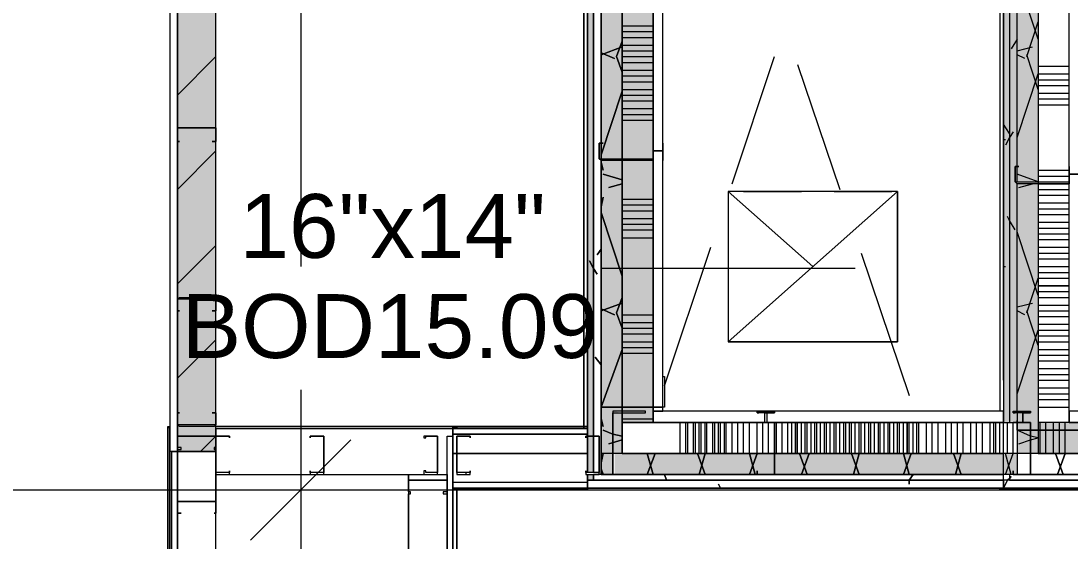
# Model space of a CAD drawing. Header units: metres. Extents: x -2 to 207, y -8 to 52.
# Drawn here: x 20.946 to 23.442, y 23.371 to 24.608 of the extents above; entities that cross this region are included whole.
import ezdxf

# ---------------------------------------------------------------- set-up
doc = ezdxf.new("R2010")
doc.units = ezdxf.units.M
doc.layers.add('HVAC - Ductos', color=5, linetype='Continuous', lineweight=0)
doc.layers.add('PDF_Text', color=7, linetype='Continuous', lineweight=0)
doc.layers.add('PDF_Geometry', color=7, linetype='Continuous', lineweight=0, true_color=0xaaaaaa)
doc.layers.add('PDF_Solid Fills', color=7, linetype='Continuous', lineweight=0, true_color=0xffffff)
doc.styles.add('PDF Helvetica', font='')
doc.styles.get('PDF Helvetica').set_extended_font_data('Helvetica')

msp = doc.modelspace()

# ---------------------------------------------------------------- hatches: boundary and pattern name
at = {"layer": 'PDF_Solid Fills', "lineweight": 0, "transparency": 33554559}
h = msp.add_hatch(color=256, dxfattribs=at)
h.paths.add_polyline_path([(21.4096, 26.1954), (21.318, 26.1954), (21.318, 23.5839), (21.4096, 23.5839)])
h.paths.add_polyline_path([(21.4096, 26.3145), (21.4096, 32.1241), (21.318, 32.1241), (21.318, 26.3145)])
h = msp.add_hatch(color=256, dxfattribs=at)
h.paths.add_polyline_path([(23.3156, 24.2253), (23.366, 24.2253), (23.366, 29.2606), (23.3156, 29.2606)])
h.paths.add_polyline_path([(23.366, 24.2207), (23.3156, 24.2207), (23.3156, 23.5793), (23.366, 23.5793)])
h = msp.add_hatch(color=256, dxfattribs=at)
h.paths.add_polyline_path([(23.2973, 25.6043), (23.3156, 25.6043), (23.3156, 29.2102), (23.2973, 29.2102)])
h.paths.add_polyline_path([(23.311, 25.4807), (23.2973, 25.4807), (23.2973, 23.6526), (23.3156, 23.6526), (23.3156, 25.4577), (23.311, 25.4577)])
h = msp.add_hatch(color=256, dxfattribs=at)
h.paths.add_polyline_path([(23.2973, 25.6227), (23.2973, 29.1918), (23.2836, 29.1918), (23.2836, 25.6227)])
h.paths.add_polyline_path([(23.2973, 25.4807), (23.2836, 25.4807), (23.2836, 23.6526), (23.2973, 23.6526)])
h = msp.add_hatch(color=256, dxfattribs=at)
h.paths.add_polyline_path([(22.3076, 23.5334), (22.3076, 25.6364), (22.2939, 25.6364), (22.2939, 23.5334)])
h.paths.add_polyline_path([(22.3076, 23.5288), (22.2939, 23.5288), (22.2939, 23.5152), (22.3076, 23.5152)])
h = msp.add_hatch(color=256, dxfattribs=at)
h.paths.add_polyline_path([(22.3076, 23.5334), (22.3076, 25.6364), (22.2939, 25.6364), (22.2939, 23.5334)])
h.paths.add_polyline_path([(22.3076, 23.5288), (22.2939, 23.5288), (22.2939, 23.5152), (22.3076, 23.5152)])
h = msp.add_hatch(color=256, dxfattribs=at)
h.paths.add_polyline_path([(22.326, 25.4577), (22.3763, 25.4577), (22.3763, 25.6043), (22.326, 25.6043)])
h.paths.add_polyline_path([(22.3763, 24.2757), (22.326, 24.2757), (22.326, 23.5792), (22.3763, 23.5792), (22.3763, 23.6755), (22.3535, 23.68), (22.3763, 23.68)])
h.paths.add_polyline_path([(22.326, 24.2802), (22.3763, 24.2802), (22.3763, 25.4532), (22.326, 25.4532)])
h = msp.add_hatch(color=256, dxfattribs=at)
h.paths.add_polyline_path([(22.326, 24.2802), (22.3763, 24.2802), (22.3763, 25.6043), (22.326, 25.6043)])
h.paths.add_polyline_path([(22.3763, 24.2757), (22.326, 24.2757), (22.326, 23.5792), (22.3763, 23.5792), (22.3763, 23.6755), (22.3535, 23.68), (22.3763, 23.68)])
h = msp.add_hatch(color=256, dxfattribs=at)
h.paths.add_polyline_path([(22.3763, 25.4577), (22.4497, 25.4577), (22.4497, 25.5539), (22.3763, 25.5539)])
h.paths.add_polyline_path([(22.3763, 23.6526), (22.4497, 23.6526), (22.4497, 25.4532), (22.3763, 25.4532)])
h = msp.add_hatch(color=256, dxfattribs=at)
h.paths.add_polyline_path([(22.3763, 25.4577), (22.4497, 25.4577), (22.4497, 25.5539), (22.3763, 25.5539)])
h.paths.add_polyline_path([(22.3763, 23.6526), (22.4497, 23.6526), (22.4497, 25.4532), (22.3763, 25.4532)])
msp.add_hatch(color=256, dxfattribs=at).paths.add_polyline_path([(23.4623, 23.6388), (23.4623, 23.6526), (23.366, 23.6526), (23.366, 23.5793), (25.7851, 23.5793), (25.7851, 23.6526), (23.4668, 23.6526)])
msp.add_hatch(color=256, dxfattribs=at).paths.add_polyline_path([(23.4623, 23.6388), (23.4623, 23.6526), (23.366, 23.6526), (23.366, 23.5793), (25.7851, 23.5793), (25.7851, 23.6526), (23.4668, 23.6526)])
h = msp.add_hatch(color=256, dxfattribs=at)
h.paths.add_polyline_path([(22.3535, 23.5288), (22.3535, 23.5792), (22.326, 23.5792), (22.326, 23.5288)])
h.paths.add_polyline_path([(22.3581, 23.5288), (23.3156, 23.5288), (23.3156, 23.5792), (22.3581, 23.5792)])
h = msp.add_hatch(color=256, dxfattribs=at)
h.paths.add_polyline_path([(22.3535, 23.5288), (22.3535, 23.5792), (22.326, 23.5792), (22.326, 23.5288)])
h.paths.add_polyline_path([(22.3581, 23.5288), (23.2835, 23.5288), (23.2835, 23.5792), (22.3581, 23.5792)])

# ---------------------------------------------------------------- linework, layer by layer
at = {"layer": 'HVAC - Ductos', "lineweight": 0}
msp.add_lwpolyline([(23.0315, 23.845), (23.0315, 24.2024), (22.6284, 24.2024), (22.6284, 23.845)], close=True, dxfattribs=at)
for points in [[(22.9307, 24.0191), (22.326, 24.0191)], [(21.6112, 23.7304), (21.6112, 23.4922), (21.6112, 23.2539)], [(21.7303, 23.6114), (21.6112, 23.4922), (21.4921, 23.3731)], [(7.582, 23.4922), (9.2132, 23.4922), (12.4157, 23.4922), (14.7295, 23.4922), (21.6112, 23.4922), (27.4071, 23.4922)]]:
    msp.add_lwpolyline(points, dxfattribs=at)
at = {"layer": 'PDF_Geometry', "lineweight": 0}
for points in [[(22.2939, 23.5288), (22.2939, 23.4968), (23.2836, 23.4968), (25.7577, 23.4968), (25.941, 23.4968), (25.941, 32.0737), (25.941, 32.257), (22.468, 32.257), (22.468, 32.0737), (22.468, 29.3568), (22.468, 29.1781), (23.2836, 29.1781), (23.2836, 25.6364), (22.4725, 25.6364), (22.2939, 25.6364), (22.2939, 23.68), (22.2939, 23.6205), (22.2939, 23.5334)], [(25.9272, 32.0737), (25.9272, 23.5152), (25.9089, 23.5152), (25.7577, 23.5152), (25.4782, 23.5152), (25.3866, 23.5152), (23.3156, 23.5152), (23.2973, 23.5152)], [(25.7851, 25.9572), (25.7851, 24.7155), (25.7851, 24.6148), (25.7851, 23.6526), (25.7668, 23.6526), (25.7577, 23.6526), (23.4668, 23.6526), (23.4393, 23.6526), (23.4393, 23.68), (23.4393, 29.3338)], [(23.366, 29.2606), (23.366, 23.68), (23.366, 23.6526), (23.366, 23.6342), (23.366, 23.5792), (25.7577, 23.5792), (25.7668, 23.5792), (25.7851, 23.5792), (25.8585, 23.5792), (25.8585, 24.0237), (25.8585, 24.6148), (25.8585, 24.7155), (25.8585, 25.2424), (25.8585, 24.7155), (25.8585, 24.6148), (25.8585, 24.0237), (25.8585, 23.5792), (25.7851, 23.5792), (25.7851, 24.6148), (25.7851, 24.7155), (25.7851, 25.9572)], [(22.326, 25.6043), (22.9445, 25.6043), (23.2973, 25.6043), (23.2973, 25.6227), (22.326, 25.6227), (22.326, 25.6089), (22.326, 25.6227), (22.3076, 25.6227), (22.3076, 23.68), (22.3076, 23.6205), (22.3076, 23.5334), (22.3076, 23.6205), (22.3076, 25.6227), (22.326, 25.6227), (22.4725, 25.6227), (23.2836, 25.6227), (23.2973, 25.6227), (23.2973, 29.1918)], [(25.9089, 27.2217), (25.9089, 23.5288), (25.8585, 23.5288), (25.7668, 23.5288), (25.7577, 23.5288), (25.1758, 23.5288), (24.5665, 23.5288), (23.957, 23.5288), (23.3477, 23.5288), (23.3156, 23.5288), (23.2973, 23.5288), (23.2836, 23.5288), (22.7383, 23.5288), (22.3535, 23.5288), (22.326, 23.5288), (22.326, 23.5792), (22.326, 23.68), (22.326, 24.2757)], [(21.4096, 23.6205), (21.4096, 26.1954), (21.2997, 26.1954), (21.2997, 23.5838), (21.2997, 22.8325), (21.2997, 22.7362), (14.8486, 22.7362), (14.8486, 22.7225), (21.2997, 22.7225), (21.8678, 22.7225), (21.8678, 22.8325), (21.8495, 22.8325), (21.4096, 22.8325), (21.4096, 23.4372)], [(21.9182, 22.7408), (21.8678, 22.7408), (21.318, 22.7408), (21.3043, 22.7408), (21.3043, 23.5838), (21.318, 23.5838), (21.318, 26.1954), (21.318, 23.6205)], [(23.2836, 23.7534), (23.2836, 25.4577), (23.2836, 23.68), (23.2836, 23.6526), (22.4497, 23.6526), (22.4497, 23.6892), (22.4497, 25.4532), (22.4497, 25.5539), (22.3763, 25.5539), (22.3763, 25.4577), (22.3763, 25.6043), (22.326, 25.6043), (22.3763, 25.6043), (22.4725, 25.6043), (22.9445, 25.6043), (23.2836, 25.6043), (23.2973, 25.6043), (23.3156, 25.6043), (23.3156, 26.0534)], [(23.4623, 23.68), (23.4393, 23.68), (23.4393, 23.6526), (23.4668, 23.6526), (25.7577, 23.6526), (25.7577, 23.6755), (25.7577, 23.6526), (25.7668, 23.6526), (25.7851, 23.6526), (25.7851, 24.6148), (25.7851, 24.7155), (25.7851, 25.9572)], [(22.3076, 23.5334), (22.3076, 23.6205), (22.3076, 25.6364), (22.2939, 25.6364), (22.2939, 23.6205), (22.2939, 23.5334), (22.2939, 23.6205), (22.2939, 23.68), (22.2939, 23.6205), (22.2939, 23.5334), (22.2939, 23.6205), (22.2939, 23.6388), (21.9732, 23.6388), (21.9732, 23.6251), (22.2939, 23.6251), (22.2939, 23.6388), (21.9732, 23.6388), (21.9732, 23.6434), (22.2939, 23.6434), (21.9732, 23.6434), (21.4096, 23.6434)], [(22.2939, 23.68), (22.2939, 25.6364), (23.2836, 25.6364), (23.2836, 25.6456), (22.2847, 25.6456), (22.2847, 23.6388), (22.2847, 25.6456), (22.2939, 25.6364), (22.2939, 23.7534), (22.2939, 25.6364), (22.2847, 25.6456), (23.2836, 25.6456), (23.2836, 25.6364), (22.2939, 25.6364), (22.3076, 25.6364), (22.4725, 25.6364), (22.3076, 25.6364)], [(23.3156, 24.2253), (23.3156, 24.8346), (23.3156, 25.4441), (23.3156, 25.4577), (23.3156, 25.4807), (23.3156, 25.5539), (23.3156, 25.4807), (23.3156, 25.5539), (22.4497, 25.5539), (22.4497, 25.4807), (22.4725, 25.4807), (23.2836, 25.4807), (23.2973, 25.4807), (23.2973, 25.4577), (23.2973, 23.68), (23.2973, 23.6526)], [(23.3156, 23.6755), (23.3156, 23.6526), (23.3156, 23.5792), (23.2836, 23.5792), (22.3763, 23.5792), (22.3763, 23.6526), (22.3763, 23.68), (22.3763, 23.6892), (22.3763, 25.4532), (22.3763, 23.6892), (22.3763, 23.68), (22.3763, 23.6526), (22.4497, 23.6526), (22.4497, 23.68), (22.4497, 23.6892), (22.4497, 25.4532), (22.4497, 25.4807), (23.311, 25.4807), (23.2973, 25.4807)], [(22.3763, 25.4532), (22.3763, 23.6892), (22.3763, 23.68), (22.3763, 23.5792), (22.3535, 23.5792), (22.326, 23.5792), (22.326, 24.2757), (22.326, 23.5288), (22.3076, 23.5288), (22.3076, 23.5152), (23.2836, 23.5152)], [(22.326, 25.4577), (22.326, 24.8897), (22.326, 24.2802)], [(22.4725, 25.4577), (23.2836, 25.4577), (23.2836, 23.68), (22.4725, 23.68), (22.4725, 23.6892), (22.4725, 25.4532)], [(23.2744, 25.4577), (23.2744, 23.68)], [(21.6112, 25.2928), (21.6112, 24.0237)], [(22.6376, 24.2207), (22.7383, 24.5231)], [(22.7933, 24.5047), (22.8941, 24.207)], [(22.4725, 24.2802), (22.4725, 24.2757), (22.4725, 24.2802)], [(23.3156, 23.68), (23.3156, 24.2207)], [(22.4771, 23.7396), (22.5871, 24.0695)], [(22.9445, 24.0558), (23.059, 23.7167)], [(21.6112, 23.703), (21.6112, 23.3868)], [(23.2836, 23.68), (23.2836, 23.6526), (23.2973, 23.6526), (23.3156, 23.6526)], [(21.2997, 23.5288), (21.2997, 23.6388), (21.2997, 22.7821), (21.2997, 23.6388), (21.2951, 23.6434), (21.2951, 22.7362), (21.2951, 23.6434), (21.2997, 23.6434)], [(21.4096, 23.6388), (21.4096, 23.6205)], [(21.4096, 23.5288), (21.8678, 23.5288), (21.8678, 23.5152), (21.8678, 23.5288), (21.9594, 23.5288), (21.9594, 22.8325), (21.9594, 23.6205), (21.9732, 23.6205), (21.9732, 22.8325), (21.9732, 23.6388), (21.9732, 23.4968), (22.2939, 23.4968), (22.2939, 23.5106), (22.2939, 23.4968), (22.2939, 23.4922), (21.9732, 23.4922), (21.9732, 23.4968), (21.9732, 22.8325), (21.9732, 23.4968), (21.9732, 22.8325), (21.9732, 23.4968), (21.9732, 23.5106), (22.2939, 23.5106), (22.2939, 23.5152), (22.2939, 23.4968), (23.2836, 23.4968), (23.2744, 23.4922), (23.2744, 23.4968)], [(22.2939, 23.6388), (21.9732, 23.6388), (22.2939, 23.6388)], [(21.318, 23.593), (21.318, 23.5838), (21.4096, 23.5838), (21.318, 23.5838), (21.318, 22.8325), (21.318, 23.5838), (21.4096, 23.5838), (21.4096, 23.4647)], [(21.2997, 22.8325), (21.2997, 22.7408), (21.2997, 22.7225), (21.3043, 22.7225), (21.3043, 22.7408), (21.3043, 22.8325), (21.3043, 23.5838), (21.318, 23.5838)], [(21.318, 22.8279), (21.318, 23.5838), (21.3043, 23.5838)], [(21.4096, 23.4647), (21.4096, 23.5838)], [(22.2939, 23.5334), (22.2939, 23.5792), (21.9824, 23.5792), (21.9732, 23.5792), (21.9732, 23.5288), (21.9732, 23.5106), (22.2939, 23.5106), (22.2939, 23.5288), (22.2939, 23.5152), (22.2939, 23.4968), (22.2847, 23.4922), (23.2836, 23.4922), (23.2836, 23.4968), (22.2939, 23.4968), (22.2939, 23.5152)], [(22.2939, 23.5288), (22.2939, 23.5152), (22.3076, 23.5152), (22.3076, 23.5288)], [(22.2939, 23.5288), (22.2939, 23.4968), (22.2939, 23.5288)], [(21.9732, 23.4968), (22.2939, 23.4968), (21.9732, 23.4968)], [(22.2939, 23.4968), (23.2836, 23.4968), (22.2939, 23.4968)], [(23.2836, 23.4968), (25.2262, 23.4968), (23.2836, 23.4968), (23.2973, 23.4968), (23.3156, 23.4968), (25.3866, 23.4968), (25.4782, 23.4968), (25.7577, 23.4968), (25.9272, 23.4968)], [(21.4554, 22.8325), (21.3501, 22.8325), (21.4096, 22.8325), (21.4096, 23.4372)]]:
    msp.add_lwpolyline(points, dxfattribs=at)
for points in [[(22.2939, 25.6364), (22.2939, 23.6205), (22.2939, 23.5334), (22.2939, 23.6205)], [(22.4497, 23.68), (22.4725, 23.68), (22.4725, 23.6892), (22.4725, 25.4532), (22.4725, 25.4807), (22.4497, 25.4807), (22.4497, 25.4532), (22.4497, 23.6892)], [(22.326, 25.4577), (22.326, 24.8897), (22.326, 24.2802), (22.326, 24.8897)], [(21.318, 24.3536), (21.3225, 24.3536), (21.4051, 24.3536), (21.4096, 24.3536), (21.4096, 24.3215), (21.4005, 24.3215), (21.4096, 24.3215), (21.4096, 24.3536), (21.4051, 24.3536), (21.3225, 24.3536), (21.318, 24.3536), (21.318, 24.3215)], [(21.3225, 24.3215), (21.318, 24.3215)], [(22.4497, 24.2986), (22.4725, 24.2986), (22.4725, 24.2802), (22.4725, 24.3169), (22.4725, 24.3123), (22.4725, 24.3169), (22.4725, 24.2802), (22.4725, 24.2986), (22.4497, 24.2986), (22.4497, 24.2802), (22.4497, 24.2757), (22.326, 24.2757), (22.3214, 24.2802), (22.3214, 24.3169), (22.326, 24.3169), (22.3305, 24.3169), (22.326, 24.3169), (22.3214, 24.3169), (22.3214, 24.2802), (22.326, 24.2802), (22.4497, 24.2802), (22.4497, 24.3169)], [(23.4393, 24.2436), (23.4623, 24.2436), (23.4623, 24.2253), (23.4623, 24.2619), (23.4623, 24.2574), (23.4623, 24.2619), (23.4623, 24.2253), (23.4623, 24.2436), (23.4393, 24.2436), (23.4393, 24.2253), (23.4393, 24.2207), (23.3156, 24.2207), (23.311, 24.2253), (23.311, 24.2619), (23.3156, 24.2619), (23.3202, 24.2619), (23.3156, 24.2619), (23.311, 24.2619), (23.311, 24.2253), (23.3156, 24.2253), (23.4393, 24.2253), (23.4393, 24.2619)], [(21.318, 23.9458), (21.3225, 23.9504), (21.4051, 23.9504), (21.4096, 23.9458), (21.4096, 23.9183), (21.4005, 23.9183), (21.4096, 23.9183), (21.4096, 23.9458), (21.4051, 23.9458), (21.3225, 23.9458), (21.318, 23.9458), (21.318, 23.9183)], [(21.3225, 23.9183), (21.318, 23.9183)], [(22.4725, 23.6892), (22.4725, 23.7625), (22.4771, 23.7625), (22.4771, 23.6892), (22.326, 23.6892)], [(22.326, 23.7121), (22.326, 23.6892)], [(23.4623, 23.6342), (23.4623, 23.7076), (23.4668, 23.7076), (23.4668, 23.6342), (23.3156, 23.6342)], [(21.4096, 23.648), (21.4051, 23.6434), (21.3225, 23.6434), (21.318, 23.648), (21.318, 23.6755), (21.3225, 23.6755), (21.318, 23.6755), (21.318, 23.648), (21.3225, 23.648), (21.4051, 23.648), (21.4096, 23.648), (21.4096, 23.6755)], [(21.4005, 23.6755), (21.4096, 23.6755)], [(22.3535, 23.5288), (22.3809, 23.5288), (22.3535, 23.5288), (22.3535, 23.6755), (22.4313, 23.6755), (22.4313, 23.68), (22.3535, 23.68)], [(23.2836, 23.68), (22.4497, 23.68), (22.4497, 23.6526), (23.2836, 23.6526)], [(22.7154, 23.6526), (22.7154, 23.6755), (22.72, 23.6755), (22.7383, 23.6755), (22.6971, 23.6755), (22.7016, 23.6755), (22.6971, 23.6755), (22.6971, 23.68), (22.7383, 23.68), (22.7383, 23.6755), (22.72, 23.6755), (22.72, 23.6526), (22.7383, 23.6526), (22.7383, 23.5288), (22.6971, 23.5288), (22.6971, 23.538), (22.6971, 23.5288), (22.7383, 23.5288), (22.7383, 23.6526), (22.6971, 23.6526)], [(23.3294, 23.6526), (23.3294, 23.6755), (23.3477, 23.6755), (23.3064, 23.6755), (23.311, 23.6755), (23.3064, 23.6755), (23.3064, 23.68), (23.3477, 23.68), (23.3477, 23.6755), (23.3294, 23.6755), (23.3294, 23.6526), (23.3477, 23.6526), (23.3477, 23.5288), (23.3064, 23.5288), (23.3064, 23.538), (23.3064, 23.5288), (23.3477, 23.5288), (23.3477, 23.6526), (23.3064, 23.6526)], [(21.9732, 23.6388), (21.4096, 23.6388)], [(21.9824, 23.6388), (21.9824, 23.6434), (21.9732, 23.6388), (21.9824, 23.6434)], [(22.2939, 23.6388), (21.9732, 23.6388)], [(23.2836, 23.6526), (22.3763, 23.6526), (22.3763, 23.5792), (23.2836, 23.5792)], [(23.3156, 23.6572), (23.3156, 23.6342)], [(23.366, 23.5792), (25.7577, 23.5792), (25.7668, 23.5792), (25.7851, 23.5792), (25.7851, 23.6526), (25.7668, 23.6526), (23.4668, 23.6526), (23.366, 23.6526), (23.366, 23.6342)], [(21.4096, 23.5884), (21.4096, 23.6205), (21.318, 23.6205), (21.318, 23.5884), (21.3271, 23.5884), (21.3271, 23.593), (21.318, 23.593), (21.318, 23.6205), (21.4096, 23.6205), (21.4096, 23.593), (21.4051, 23.593), (21.4051, 23.5884)], [(21.4417, 23.6205), (21.4142, 23.6205), (21.4096, 23.6205), (21.4096, 23.5334), (21.4096, 23.5288), (21.4142, 23.5288), (21.4417, 23.5288), (21.4417, 23.538), (21.4417, 23.5334), (21.4142, 23.5334), (21.4096, 23.5334), (21.4096, 23.6205), (21.4142, 23.6205), (21.4417, 23.6205), (21.4417, 23.6159)], [(21.6341, 23.5288), (21.6616, 23.5288), (21.6662, 23.5288), (21.6662, 23.5334), (21.6662, 23.6205), (21.6616, 23.6205), (21.6341, 23.6205), (21.6341, 23.6159), (21.6341, 23.6205), (21.6616, 23.6205), (21.6662, 23.6205), (21.6662, 23.5334), (21.6616, 23.5334), (21.6341, 23.5334), (21.6341, 23.538)], [(21.9045, 23.5288), (21.9365, 23.5288), (21.9365, 23.5334), (21.9365, 23.6205), (21.9045, 23.6205), (21.9045, 23.6159), (21.9091, 23.6159), (21.9091, 23.6205), (21.9365, 23.6205), (21.9365, 23.5334), (21.9091, 23.5334), (21.9091, 23.538), (21.9045, 23.538)], [(22.2939, 23.5792), (22.2939, 23.6205), (22.2939, 23.6251), (21.9732, 23.6251), (21.9732, 23.5792), (21.9824, 23.5792)], [(22.0144, 23.6205), (21.9824, 23.6205), (21.9824, 23.5334), (21.9824, 23.5288), (22.0144, 23.5288), (22.0144, 23.538), (22.0144, 23.5334), (21.9824, 23.5334), (21.9824, 23.6205), (22.0144, 23.6205), (22.0144, 23.6159)], [(22.2893, 23.5288), (22.3214, 23.5288), (22.3214, 23.5334), (22.3214, 23.6205), (22.2893, 23.6205), (22.2893, 23.6159), (22.2893, 23.6205), (22.3214, 23.6205), (22.3214, 23.5334), (22.2893, 23.5334), (22.2893, 23.538)], [(21.2997, 23.5838), (21.2997, 22.7225), (21.3043, 22.7225), (21.3043, 23.5838)], [(22.326, 23.5288), (22.3535, 23.5288), (22.7383, 23.5288), (23.2836, 23.5288), (23.2836, 23.5792), (22.3535, 23.5792), (22.326, 23.5792)], [(25.8585, 23.5792), (25.7668, 23.5792), (25.7577, 23.5792), (23.3156, 23.5792), (23.3156, 23.5288), (23.3477, 23.5288), (23.957, 23.5288), (24.5665, 23.5288), (25.1758, 23.5288), (25.7577, 23.5288), (25.7668, 23.5288), (25.8585, 23.5288)], [(21.9594, 23.483), (21.9594, 23.5152), (21.9549, 23.5152), (21.8678, 23.5152), (21.8678, 23.483), (21.8723, 23.483), (21.8723, 23.4876), (21.8678, 23.4876), (21.8678, 23.5152), (21.9549, 23.5152), (21.9594, 23.5152), (21.9594, 23.4876), (21.9503, 23.4876), (21.9503, 23.483)], [(22.2939, 23.4968), (22.2939, 23.5152), (22.2939, 23.5288), (22.2939, 23.4968), (21.9732, 23.4968), (22.2939, 23.4968), (22.2939, 23.4922), (21.9732, 23.4922), (21.9732, 23.4968)], [(23.2836, 23.5152), (22.2939, 23.5152), (22.2939, 23.4968), (23.2836, 23.4968)], [(22.3076, 23.5152), (23.2836, 23.5152), (23.2836, 23.5288), (22.7383, 23.5288), (22.3535, 23.5288), (22.3076, 23.5288)], [(23.2836, 23.4968), (25.3866, 23.4968), (25.4782, 23.4968), (25.9272, 23.4968), (25.9272, 23.5152), (25.4782, 23.5152), (25.3866, 23.5152), (23.2836, 23.5152), (23.2836, 23.4968), (25.941, 23.4968), (25.4782, 23.4968), (25.3866, 23.4968)], [(25.9089, 23.5288), (25.7668, 23.5288), (25.7577, 23.5288), (25.1758, 23.5288), (24.5665, 23.5288), (23.957, 23.5288), (23.3477, 23.5288), (23.2973, 23.5288), (23.2973, 23.5152), (25.3866, 23.5152), (25.4782, 23.5152), (25.9089, 23.5152)], [(21.9824, 22.8325), (21.9824, 23.4968)], [(25.3682, 23.4922), (23.2836, 23.4922), (23.2836, 23.4968), (22.2939, 23.4968), (22.2847, 23.4922), (22.2847, 23.4968), (22.2847, 23.4922), (23.2836, 23.4922)], [(21.4096, 23.4372), (21.4096, 23.4647), (21.318, 23.4647), (21.318, 23.4372), (21.3271, 23.4372), (21.318, 23.4372), (21.318, 23.4647), (21.4096, 23.4647), (21.4096, 23.4372), (21.4051, 23.4372)], [(21.8678, 23.1944), (21.8678, 23.483)]]:
    msp.add_lwpolyline(points, close=True, dxfattribs=at)
at = {"layer": 'PDF_Geometry', "color": 254, "lineweight": 0, "true_color": 0xdddddd}
for points in [[(23.366, 24.5643), (23.3156, 24.7155)], [(23.3385, 24.5231), (23.366, 24.6056)], [(23.3156, 24.5368), (23.3523, 24.546)], [(23.334, 24.5185), (23.3156, 24.5277)], [(23.366, 24.4452), (23.3385, 24.5277)], [(23.3156, 24.3307), (23.366, 24.4819)], [(23.3569, 24.2253), (23.366, 24.2253), (23.3156, 24.2436)], [(23.3202, 24.2115), (23.3523, 24.2207)], [(23.366, 23.9549), (23.3156, 24.1062)], [(23.3385, 23.9137), (23.366, 23.9962)], [(23.3156, 23.9275), (23.3523, 23.9366)], [(23.334, 23.9091), (23.3156, 23.9183)], [(23.366, 23.8358), (23.3385, 23.9183)], [(23.3156, 23.7213), (23.366, 23.8725)], [(23.3202, 23.6022), (23.3477, 23.6114), (23.366, 23.6159), (23.3477, 23.6205), (23.3156, 23.6342)], [(23.3018, 23.5288), (23.2881, 23.5792)], [(23.2881, 23.5288), (23.3064, 23.5792)]]:
    msp.add_lwpolyline(points, dxfattribs=at)
at = {"layer": 'PDF_Geometry', "color": 254, "lineweight": 0, "true_color": 0xeaeaea}
for points in [[(22.3763, 24.5964), (22.4497, 24.5964)], [(22.3763, 24.5826), (22.4497, 24.5826)], [(22.3763, 24.5689), (22.4497, 24.5689)], [(23.2836, 24.5643), (23.2836, 24.5689)], [(23.3156, 24.5643), (23.3018, 24.5414)], [(22.3763, 24.5506), (22.4497, 24.5506)], [(22.3763, 24.5368), (22.4497, 24.5368)], [(22.3763, 24.5231), (22.4497, 24.5231)], [(22.3763, 24.5093), (22.4497, 24.5093)], [(22.3763, 24.491), (22.4497, 24.491)], [(23.366, 24.5002), (23.4393, 24.5002)], [(22.3763, 24.4773), (22.4497, 24.4773)], [(22.3763, 24.4635), (22.4497, 24.4635)], [(23.366, 24.4819), (23.4393, 24.4819)], [(23.366, 24.4681), (23.4393, 24.4681)], [(22.3763, 24.4452), (22.4497, 24.4452)], [(23.366, 24.4543), (23.4393, 24.4543)], [(23.366, 24.4361), (23.4393, 24.4361)], [(22.3763, 24.4315), (22.4497, 24.4315)], [(22.3763, 24.4177), (22.4497, 24.4177)], [(23.366, 24.4223), (23.4393, 24.4223)], [(22.3763, 24.3994), (22.4497, 24.3994)], [(22.3763, 24.3856), (22.4497, 24.3856)], [(23.366, 24.4085), (23.4393, 24.4085)], [(22.3763, 24.3719), (22.4497, 24.3719)], [(23.2973, 24.3399), (23.2836, 24.3627)], [(23.3064, 24.3444), (23.2973, 24.3307), (23.2881, 24.3123)], [(23.2836, 24.3261), (23.2881, 24.3261)], [(23.366, 24.2528), (23.4393, 24.2528)], [(23.366, 24.239), (23.4393, 24.239)], [(23.366, 24.2207), (23.4393, 24.2207)], [(23.366, 24.207), (23.4393, 24.207)], [(23.366, 24.1932), (23.4393, 24.1932)], [(22.3763, 24.184), (22.4497, 24.184)], [(22.3763, 24.1703), (22.4497, 24.1703)], [(23.366, 24.1749), (23.4393, 24.1749)], [(23.366, 24.1612), (23.4393, 24.1612)], [(22.3763, 24.1566), (22.4497, 24.1566)], [(22.3763, 24.1382), (22.4497, 24.1382)], [(23.311, 24.1107), (23.2973, 24.1336), (23.2927, 24.1428)], [(23.366, 24.1474), (23.4393, 24.1474)], [(22.3763, 24.1245), (22.4497, 24.1245)], [(22.3763, 24.1107), (22.4497, 24.1107)], [(23.366, 24.129), (23.4393, 24.129)], [(23.366, 24.1153), (23.4393, 24.1153)], [(22.3763, 24.0924), (22.4497, 24.0924)], [(23.366, 24.1016), (23.4393, 24.1016)], [(23.366, 24.0878), (23.4393, 24.0878)], [(23.366, 24.0695), (23.4393, 24.0695)], [(23.366, 24.0558), (23.4393, 24.0558)], [(23.366, 24.042), (23.4393, 24.042)], [(23.2836, 24.0237), (23.2881, 24.0237)], [(23.366, 24.0237), (23.4393, 24.0237)], [(23.366, 24.0099), (23.4393, 24.0099)], [(23.366, 23.9962), (23.4393, 23.9962)], [(23.366, 23.9641), (23.4393, 23.9641)], [(23.366, 23.9504), (23.4393, 23.9504)], [(23.366, 23.9321), (23.4393, 23.9321)], [(23.366, 23.9183), (23.4393, 23.9183)], [(22.3763, 23.9091), (22.4497, 23.9091)], [(22.3763, 23.8908), (22.4497, 23.8908)], [(23.366, 23.9045), (23.4393, 23.9045)], [(23.366, 23.8863), (23.4393, 23.8863)], [(22.3763, 23.8771), (22.4497, 23.8771)], [(22.3763, 23.8633), (22.4497, 23.8633)], [(23.366, 23.8725), (23.4393, 23.8725)], [(22.3763, 23.845), (22.4497, 23.845)], [(23.366, 23.8587), (23.4393, 23.8587)], [(23.366, 23.845), (23.4393, 23.845)], [(22.3763, 23.8313), (22.4497, 23.8313)], [(22.3763, 23.8175), (22.4497, 23.8175)], [(23.366, 23.8267), (23.4393, 23.8267)], [(23.366, 23.8129), (23.4393, 23.8129)], [(23.366, 23.7992), (23.4393, 23.7992)], [(23.366, 23.7809), (23.4393, 23.7809)], [(23.366, 23.7671), (23.4393, 23.7671)], [(23.366, 23.7534), (23.4393, 23.7534)], [(23.366, 23.735), (23.4393, 23.735)], [(23.366, 23.7213), (23.4393, 23.7213)], [(23.366, 23.7076), (23.4393, 23.7076)], [(23.366, 23.6892), (23.4393, 23.6892)], [(22.3763, 23.6617), (22.4497, 23.6617)], [(22.5138, 23.5792), (22.5138, 23.6526)], [(22.5276, 23.5792), (22.5276, 23.6526)], [(22.5322, 23.5792), (22.5322, 23.6526)], [(22.5459, 23.5792), (22.5459, 23.6526)], [(22.5505, 23.5792), (22.5505, 23.6526)], [(22.5596, 23.5792), (22.5596, 23.6526)], [(22.5642, 23.5792), (22.5642, 23.6526)], [(22.5734, 23.5792), (22.5734, 23.6526)], [(22.5779, 23.5792), (22.5779, 23.6526)], [(22.5917, 23.5792), (22.5917, 23.6526)], [(22.5963, 23.5792), (22.5963, 23.6526)], [(22.6054, 23.5792), (22.6054, 23.6526)], [(22.61, 23.5792), (22.61, 23.6526)], [(22.6192, 23.5792), (22.6192, 23.6526)], [(22.6238, 23.5792), (22.6238, 23.6526)], [(22.6376, 23.5792), (22.6376, 23.6526)], [(22.6512, 23.5792), (22.6512, 23.6526)], [(22.665, 23.5792), (22.665, 23.6526)], [(22.6788, 23.5792), (22.6788, 23.6526)], [(22.6971, 23.5792), (22.6971, 23.6526)], [(22.7108, 23.5792), (22.7108, 23.6526)], [(22.7246, 23.5792), (22.7246, 23.6526)], [(22.7429, 23.5792), (22.7429, 23.6526)], [(22.7566, 23.5792), (22.7566, 23.6526)], [(22.7704, 23.5792), (22.7704, 23.6526)], [(22.7796, 23.5792), (22.7796, 23.6526)], [(22.7933, 23.5792), (22.7933, 23.6526)], [(22.8025, 23.5792), (22.8025, 23.6526)], [(22.8117, 23.5792), (22.8117, 23.6526)], [(22.8162, 23.5792), (22.8162, 23.6526)], [(22.8254, 23.5792), (22.8254, 23.6526)], [(22.8345, 23.5792), (22.8345, 23.6526)], [(22.8391, 23.5792), (22.8391, 23.6526)], [(22.8483, 23.5792), (22.8483, 23.6526)], [(22.8574, 23.5792), (22.8574, 23.6526)], [(22.862, 23.5792), (22.862, 23.6526)], [(22.8712, 23.5792), (22.8712, 23.6526)], [(22.8803, 23.5792), (22.8803, 23.6526)], [(22.8849, 23.5792), (22.8849, 23.6526)], [(22.8941, 23.5792), (22.8941, 23.6526)], [(22.9033, 23.5792), (22.9033, 23.6526)], [(22.9079, 23.5792), (22.9079, 23.6526)], [(22.917, 23.5792), (22.917, 23.6526)], [(22.9216, 23.5792), (22.9216, 23.6526)], [(22.9307, 23.5792), (22.9307, 23.6526)], [(22.9399, 23.5792), (22.9399, 23.6526)], [(22.9445, 23.5792), (22.9445, 23.6526)], [(22.9537, 23.5792), (22.9537, 23.6526)], [(22.9629, 23.5792), (22.9629, 23.6526)], [(22.9674, 23.5792), (22.9674, 23.6526)], [(22.9765, 23.5792), (22.9765, 23.6526)], [(22.9857, 23.5792), (22.9857, 23.6526)], [(22.9903, 23.5792), (22.9903, 23.6526)], [(22.9995, 23.5792), (22.9995, 23.6526)], [(23.0087, 23.5792), (23.0087, 23.6526)], [(23.0132, 23.5792), (23.0132, 23.6526)], [(23.0224, 23.5792), (23.0224, 23.6526)], [(23.0315, 23.5792), (23.0315, 23.6526)], [(23.0361, 23.5792), (23.0361, 23.6526)], [(23.0453, 23.5792), (23.0453, 23.6526)], [(23.059, 23.5792), (23.059, 23.6526)], [(23.0682, 23.5792), (23.0682, 23.6526)], [(23.0774, 23.5792), (23.0774, 23.6526)], [(23.082, 23.5792), (23.082, 23.6526)], [(23.1003, 23.5792), (23.1003, 23.6526)], [(23.114, 23.5792), (23.114, 23.6526)], [(23.1277, 23.5792), (23.1277, 23.6526)], [(23.1461, 23.5792), (23.1461, 23.6526)], [(23.1598, 23.5792), (23.1598, 23.6526)], [(23.1736, 23.5792), (23.1736, 23.6526)], [(23.1874, 23.5792), (23.1874, 23.6526)], [(23.2056, 23.5792), (23.2056, 23.6526)], [(23.2194, 23.5792), (23.2194, 23.6526)], [(23.2332, 23.5792), (23.2332, 23.6526)], [(23.2514, 23.5792), (23.2514, 23.6526)], [(23.2606, 23.5792), (23.2606, 23.6526)], [(23.2652, 23.5792), (23.2652, 23.6526)], [(23.2744, 23.5792), (23.2744, 23.6526)], [(23.2927, 23.5792), (23.2927, 23.6526)], [(23.3064, 23.5792), (23.3064, 23.6526)], [(23.3706, 23.5792), (23.3706, 23.6342), (23.3706, 23.6526)], [(23.3843, 23.5792), (23.3843, 23.6526)], [(23.4026, 23.5792), (23.4026, 23.6342), (23.4026, 23.6526)], [(23.4164, 23.5792), (23.4164, 23.6342), (23.4164, 23.6526)], [(23.4302, 23.5792), (23.4302, 23.6342), (23.4302, 23.6526)], [(23.2973, 23.5197), (23.3018, 23.5243), (23.2973, 23.5197), (23.2927, 23.5152), (23.2836, 23.4968), (23.2927, 23.5152)]]:
    msp.add_lwpolyline(points, dxfattribs=at)
at = {"layer": 'PDF_Geometry', "color": 254, "lineweight": 0, "true_color": 0xdddddd}
for points in [[(22.3763, 24.5597), (22.3627, 24.5231), (22.3763, 24.4865), (22.3627, 24.5231)], [(22.3763, 24.546), (22.326, 24.5277)], [(22.326, 24.5323), (22.3581, 24.5185)], [(22.3763, 24.4406), (22.326, 24.2894)], [(22.326, 24.2711), (22.3305, 24.2528)], [(22.3305, 24.2436), (22.3763, 24.2298)], [(22.3763, 24.2207), (22.3443, 24.2115)], [(22.3305, 24.1886), (22.326, 24.1657)], [(22.326, 24.152), (22.3763, 24.0008)], [(22.3763, 23.9366), (22.326, 23.9183)], [(22.3763, 23.9504), (22.3627, 23.9137), (22.3763, 23.8771), (22.3627, 23.9137)], [(22.326, 23.9229), (22.3581, 23.9091)], [(22.3763, 23.8267), (22.326, 23.6892), (22.326, 23.68), (22.326, 23.6892)], [(22.326, 23.6617), (22.3305, 23.6434)], [(22.3305, 23.6342), (22.3535, 23.6251), (22.3763, 23.6205), (22.3535, 23.6251)], [(22.3763, 23.6114), (22.3443, 23.6022)], [(22.3305, 23.5792), (22.326, 23.5564)], [(22.4359, 23.5792), (22.4497, 23.5288)], [(22.4543, 23.5792), (22.4359, 23.5288)], [(22.5551, 23.5792), (22.5734, 23.5288)], [(22.5734, 23.5792), (22.5596, 23.5288)], [(22.6788, 23.5792), (22.6925, 23.5288)], [(22.6971, 23.5792), (22.6788, 23.5288)], [(22.7979, 23.5792), (22.8162, 23.5288)], [(22.8208, 23.5792), (22.8025, 23.5288)], [(22.9216, 23.5792), (22.9399, 23.5288)], [(22.9399, 23.5792), (22.9262, 23.5288)], [(23.0453, 23.5792), (23.059, 23.5288)], [(23.0636, 23.5792), (23.0453, 23.5288)], [(23.1644, 23.5792), (23.1828, 23.5288)], [(23.1828, 23.5792), (23.169, 23.5288)], [(23.4072, 23.5792), (23.4256, 23.5288)], [(23.4302, 23.5792), (23.4118, 23.5288)], [(22.326, 23.5426), (22.3305, 23.5288)]]:
    msp.add_lwpolyline(points, close=True, dxfattribs=at)
at = {"layer": 'PDF_Geometry', "color": 254, "lineweight": 0, "true_color": 0xd4d4d4}
for points in [[(21.318, 24.4315), (21.4096, 24.5231)], [(21.318, 24.207), (21.4096, 24.2986)], [(21.318, 23.9825), (21.4096, 24.0741)], [(21.318, 23.7579), (21.4096, 23.8496)], [(21.3729, 23.5838), (21.4096, 23.6205)]]:
    msp.add_lwpolyline(points, dxfattribs=at)
at = {"layer": 'PDF_Geometry', "color": 8, "lineweight": 0, "true_color": 0x808080}
for points in [[(22.83, 24.0237), (22.6284, 24.2024), (22.6284, 23.845), (23.0315, 24.2024), (22.6284, 24.2024)], [(23.0315, 24.2024), (23.0315, 23.845), (22.6284, 23.845)], [(22.665, 24.2024), (22.8025, 24.2024)], [(22.8803, 24.2024), (23.0178, 24.2024)], [(22.8025, 23.845), (22.665, 23.845)], [(23.0178, 23.845), (22.8803, 23.845)]]:
    msp.add_lwpolyline(points, dxfattribs=at)
at = {"layer": 'PDF_Geometry', "color": 254, "lineweight": 0, "true_color": 0xeaeaea}
for points in [[(22.3168, 24.0512), (22.326, 24.065)], [(22.2985, 24.0374), (22.3076, 24.0191), (22.3168, 24.0053), (22.3076, 24.0191)], [(23.4393, 23.9779), (23.366, 23.9779)], [(22.3122, 23.8083), (22.326, 23.7901)], [(22.7887, 23.6526), (22.7887, 23.5792)], [(23.0545, 23.6526), (23.0545, 23.5792)], [(22.4771, 23.5288), (22.4817, 23.5152)], [(22.5779, 23.5152), (22.5459, 23.5152)], [(22.8849, 23.5152), (22.8483, 23.5152)], [(23.059, 23.506), (23.059, 23.5152), (23.0682, 23.5288), (23.059, 23.5152)], [(22.6054, 23.506), (22.61, 23.4968)]]:
    msp.add_lwpolyline(points, close=True, dxfattribs=at)
at = {"layer": 'PDF_Geometry', "color": 7, "lineweight": 0, "true_color": 0xffffff}
msp.add_lwpolyline([(21.318, 23.9504), (21.318, 23.9458)], dxfattribs=at)
at = {"layer": 'PDF_Geometry', "color": 254, "lineweight": 0, "true_color": 0xd2d2d2}
for points in [[(21.9365, 23.5838), (21.9365, 23.5884)], [(22.0052, 23.5288), (22.0052, 23.5334)]]:
    msp.add_lwpolyline(points, dxfattribs=at)

# ---------------------------------------------------------------- texts
at = {"layer": 'PDF_Text', "lineweight": 0, "char_height": 0.1519, "attachment_point": 4, "style": 'PDF Helvetica'}
for s, insert in [('16"x14"', (21.4655, 24.1192)), ('BOD15.09', (21.328, 23.881))]:
    msp.add_mtext(s, dxfattribs=dict(at, insert=insert))

doc.saveas('drawing.dxf')
